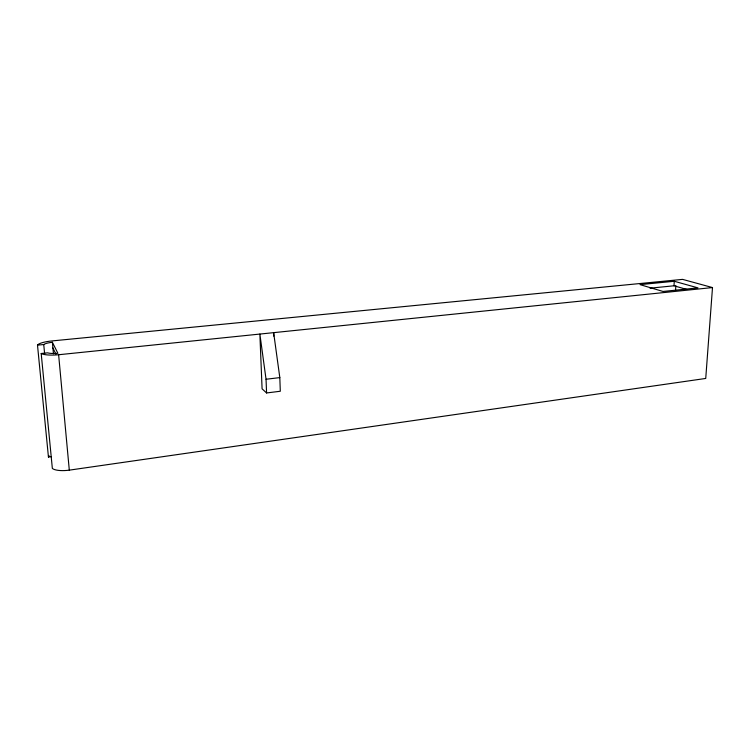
<?xml version="1.0" encoding="UTF-8"?>
<svg xmlns="http://www.w3.org/2000/svg" width="750" height="750" viewBox="0 0 750 750"><rect width="100%" height="100%" fill="white"/><g stroke="black" fill="none" stroke-linecap="round" stroke-linejoin="round"><path stroke-width="1.12" d="M686.897 289.472L673.987 285.787L674.278 281.269L640.022 284.625L663.019 291.459L697.987 287.887L674.278 281.269M675.553 290.212L675.853 285.6M37.5 345.141A16.284 3.647 -4.5 0 1 51.712 340.959L682.575 279.375L712.5 287.569L705.731 378.45L69.3 470.147A16.181 5.212 -6.6 0 1 52.35 468.441L41.194 353.494L47.616 352.838A11.184 2.569 -4.6 0 0 57.9 353.297L52.369 342.272A10.95 2.456 -4.5 0 0 43.734 344.522L37.5 345.141L48.441 457.041L51.459 456.628M266.578 392.963L266.044 379.256L259.866 334.069L262.087 388.837L266.578 392.963L280.303 391.247L279.816 377.606L273.637 332.653L273.769 336.131M266.044 379.256L279.816 377.606M41.194 353.494A16.669 3.825 -4.6 0 0 58.622 354.741L712.5 287.569M650.025 288.188L673.987 285.787M52.903 347.972L55.922 354.103M43.734 344.522L44.634 353.831M52.369 342.272L53.447 353.775M58.622 354.741L69.3 470.147M48.441 457.041A15.816 4.978 -6.4 0 1 49.266 455.887"/></g></svg>
